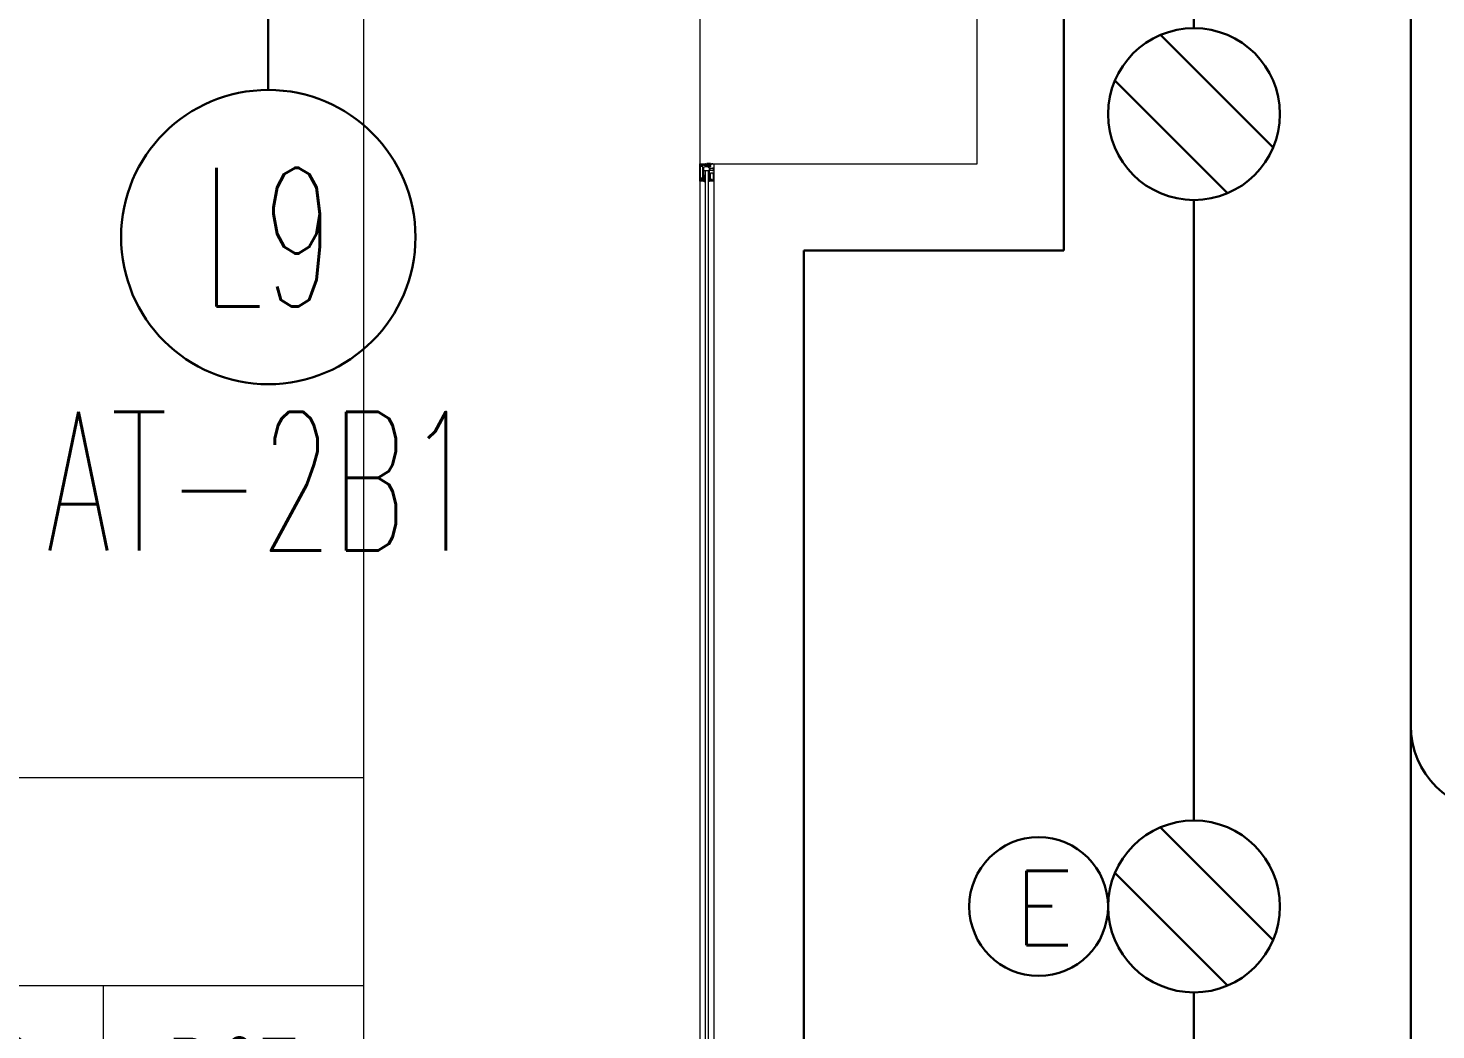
# Model space of a CAD drawing. Header units: metres. Extents: x -13316 to 152404, y -3899 to 30226.
# Drawn here: x 84986.3 to 85392.2, y 6460.2 to 6749.1 of the extents above; entities that cross this region are included whole.
import ezdxf
from ezdxf.enums import TextEntityAlignment as Align

# ---------------------------------------------------------------- set-up
doc = ezdxf.new("R2010")
doc.units = ezdxf.units.M
doc.header["$LTSCALE"] = 100
doc.header["$MEASUREMENT"] = 0
doc.layers.get('0').update_dxf_attribs({"color": 9, "lineweight": 9})
for name, color, linetype, lineweight in [('0 @ 1', 9, 'Continuous', 9), ('01', 9, 'Continuous', 9), ('06D', 9, 'Continuous', 9), ('10', 9, 'Continuous', 9), ('15', 9, 'Continuous', 9), ('21_mahal200', 9, 'Continuous', 9), ('E-2x18W GÖMME PL COMPACT FLUORESAN ARMATÜR', 7, 'Continuous', 30), ('E-ACİL AYDINLATMA KİTİ', 7, 'Continuous', 30), ('E-KABLO', 7, 'Continuous', 30), ('E-LINYE', 7, 'Continuous', 30)]:
    doc.layers.add(name, color=color, linetype=linetype, lineweight=lineweight)
doc.styles.add('Arial', font='arial.ttf', dxfattribs={"height": 2.5})
doc.styles.add('E-YAZI', font='txttw.shx')
doc.styles.add('MuuM_TEXT-STANDART', font='ARIALN.TTF')
doc.dimstyles.new('MuuM_DIM200', dxfattribs={"dimscale": 20, "dimtxt": 2, "dimasz": 1, "dimexe": 1, "dimexo": 1, "dimgap": 1, "dimtad": 1, "dimdec": 1, "dimrnd": 0.5, "dimdsep": 46, "dimtxsty": 'MuuM_TEXT-STANDART', "dimblk": 'ARCHTICK', "dimcen": 0, "dimdle": 0.15, "dimclrd": 256, "dimclre": 256, "dimclrt": 256, "dimadec": 0, "dimazin": 0, "dimtfac": 5, "dimtdec": 1, "dimtix": 1, "dimtmove": 2, "dimatfit": 3, "dimldrblk": 'DOT', "dimfxl": 3, "dimfxlon": 1, "dimtolj": 1, "dimlwd": -1, "dimlwe": -1, "dimarcsym": 0})
pattern_1 = [(225, (-604.72494, -2171.82614), (-0.0883883476, 0.0883883476), []), (135, (-604.72494, -2171.82614), (0.0883883476, 0.0883883476), [])]

# ---------------------------------------------------------------- blocks, each defined once
blk = doc.blocks.new('100_2x18W GÖMME PL COMPACT FLUORESAN ARMATÜR')
at = {"layer": 'E-2x18W GÖMME PL COMPACT FLUORESAN ARMATÜR', "color": 7}
for p, q in [((-1.426, -0.605), (0.605, 1.426)), ((-0.605, -1.426), (1.426, 0.605))]:
    blk.add_line(p, q, dxfattribs=at)
at = {"layer": 'E-2x18W GÖMME PL COMPACT FLUORESAN ARMATÜR', "color": 4}
blk.add_circle((0, 0), 1.549, dxfattribs=at)
blk = doc.blocks.new('100_ACİL AYDINLATMA KİTİ')
at = {"layer": 'E-ACİL AYDINLATMA KİTİ', "color": 3}
blk.add_circle((0, 0), 1.251, dxfattribs=at)
at = {"layer": 'E-ACİL AYDINLATMA KİTİ', "color": 3, "style": 'E-YAZI'}
blk.add_text('E', height=1.34, dxfattribs=at).set_placement((-0.448, -0.694))
blk = doc.blocks.new('p-kolon_80x80')
blk.add_lwpolyline([(-40, -40), (40, -40), (40, 40), (-40, 40)], close=True)
blk = doc.blocks.new('1.Bod.Ara.Sitatik Elk')
at = {"layer": '01'}
blk.add_blockref('p-kolon_80x80', (900, -2200), dxfattribs=at)
blk = doc.blocks.new('_ArchTick')
at = {"color": 0, "linetype": 'ByBlock', "const_width": 0.15}
blk.add_lwpolyline([(-0.5, -0.5), (0.5, 0.5)], dxfattribs=at)
blk = doc.blocks.new('_Dot')
at = {"color": 0, "linetype": 'ByBlock', "lineweight": -2}
blk.add_line((-0.5, 0), (-1, 0), dxfattribs=at)
at = {"color": 0, "linetype": 'ByBlock', "const_width": 0.5}
blk.add_lwpolyline([(-0.25, 0, 1), (0.25, 0, 1)], format="xyb", close=True, dxfattribs=at)
blk = doc.blocks.new('0_roomno2')
blk.add_lwpolyline([(19.375, -10.5), (0, -10.5), (0, 0), (19.375, 0)], close=True)
for points in [[(0, -3), (19.375, -3)], [(8.125, -3), (8.125, -10.5)], [(11.875, -3), (11.875, -10.5)], [(15.625, -3), (15.625, -10.5)], [(0, -6.75), (8.125, -6.75)]]:
    blk.add_lwpolyline(points)
at = {"style": 'MuuM_TEXT-STANDART', "width": 0.6}
blk.add_text('H:', height=1.5, dxfattribs=at).set_placement((0.35, -8.608), align=Align.MIDDLE_LEFT)
at = {"style": 'Arial'}
blk.add_attdef('ODANO', (0, 1.17), '', height=2, dxfattribs=at)
blk.add_attdef('MEKANADI', text='', height=2, dxfattribs=at).set_placement((0.35, -3), align=Align.BOTTOM_LEFT)
at = {"style": 'MuuM_TEXT-STANDART', "width": 0.6}
for tag, p in [('YER01', (10, -4.5)), ('TAVAN01', (13.75, -4.5)), ('DUVAR01', (17.5, -4.5)), ('YER02', (10, -6.75)), ('TAVAN02', (13.75, -6.75)), ('DUVAR02', (17.5, -6.75)), ('YER03', (10, -9)), ('TAVAN03', (13.75, -9)), ('DUVAR03', (17.5, -9))]:
    blk.add_attdef(tag, text='', height=1.5, dxfattribs=at).set_placement(p, align=Align.MIDDLE_CENTER)
for tag, p in [('M2', (0.35, -4.875)), ('TEMIZTAVANYUKSEKLIGI', (1.8, -8.608))]:
    blk.add_attdef(tag, text='', height=1.5, dxfattribs=at).set_placement(p, align=Align.MIDDLE_LEFT)
blk = doc.blocks.new('p-strahle-alüminyumdoğramaprofili')
at = {"layer": '10'}
h = blk.add_hatch(dxfattribs=at)
h.set_pattern_fill('NET', color=256, angle=315, style=0)
h.set_pattern_definition(pattern_1)
h.paths.add_polyline_path([(-4.62, 2.65), (-4.68, 2.65), (-4.72, 2.75), (-4.72, 2.8), (-4.69, 2.8), (-4.69, 2.92), (-4.98, 2.92), (-4.98, 2.8), (-4.95, 2.8), (-4.99, 2.65), (-5.08, 2.66), (-5.25, 2.28), (-5.14, 2.28), (-5.14, 2.33), (-4.98, 2.52, 0.2599), (-4.9, 2.28), (-4.66, 2.28, 0.382682)])
h.paths.add_polyline_path([(-4.86, 2.52), (-4.67, 2.52, -2.16717)], flags=16)
h = blk.add_hatch(dxfattribs=at)
h.set_pattern_fill('NET', color=256, angle=315, style=0)
h.set_pattern_definition(pattern_1)
h.paths.add_polyline_path([(-4.62, 0.88), (-4.68, 0.88), (-4.72, 0.77), (-4.72, 0.73), (-4.69, 0.73), (-4.69, 0.6), (-4.98, 0.6), (-4.98, 0.73), (-4.95, 0.73), (-4.99, 0.88), (-5.08, 0.87), (-5.25, 1.24), (-5.14, 1.24), (-5.14, 1.2), (-4.98, 1.01, -0.2599), (-4.9, 1.24), (-4.66, 1.24, -0.382682)])
h.paths.add_polyline_path([(-4.86, 1), (-4.67, 1, 2.16717)], flags=16)
h = blk.add_hatch(dxfattribs=at)
h.set_pattern_fill('NET', color=256, angle=315, style=0)
h.set_pattern_definition([(225, (-608.45214, -2173.53612), (-0.0883883476, 0.0883883476), []), (135, (-608.45214, -2173.53612), (0.0883883476, 0.0883883476), [])])
h.paths.add_polyline_path([(-3.45, 2.28), (-3.45, 2.57), (-4.49, 2.57), (-4.49, 2.28)])
h = blk.add_hatch(dxfattribs=at)
h.set_pattern_fill('NET', color=256, angle=315, style=0)
h.set_pattern_definition([(225, (-608.45214, -2180.04526), (-0.0883883476, 0.0883883476), []), (135, (-608.45214, -2180.04526), (0.0883883476, 0.0883883476), [])])
h.paths.add_polyline_path([(-3.45, 0.93), (-3.45, 1.24), (-4.49, 1.24), (-4.49, 0.93)])
h = blk.add_hatch(dxfattribs=at)
h.set_pattern_fill('NET', color=256, angle=315, style=0)
h.set_pattern_definition([(225, (-629.50454, -2177.58922), (-0.0883883476, 0.0883883476), []), (135, (-629.50454, -2177.58922), (0.0883883476, 0.0883883476), [])])
h.paths.add_polyline_path([(0, 0.68), (0, 1.75), (-0.18, 1.75), (-0.18, 0.68)])
for points in [[(-5.08, 2.66), (-5.25, 2.28)], [(-5.09, 0.88), (-5.25, 1.24)], [(-4.98, 2.52), (-5.14, 2.33), (-5.14, 2.28)], [(-4.98, 1.01), (-5.14, 1.2), (-5.14, 1.24)], [(-4.92, 3.6), (-4.92, 3.16), (-4.61, 3.16), (-4.61, 2.87), (-4.52, 2.87), (-4.62, 2.65), (-4.68, 2.65), (-4.72, 2.75), (-4.72, 2.8), (-4.69, 2.8), (-4.69, 3.05), (-4.98, 3.05), (-4.98, 2.8), (-4.95, 2.8), (-4.99, 2.65), (-5.08, 2.66), (-5.07, 3.76), (-0.11, 3.76)], [(-4.69, 2.92), (-4.98, 2.92)], [(-4.71, 0.6), (-4.98, 0.6)], [(-2.83, 0.2), (-2.67, 0.2), (-2.67, -0.04), (-4.87, -0.04), (-4.87, 0.19), (-4.57, 0.19), (-4.57, 0.73), (-2.67, 0.73)], [(-4.52, 2.87), (-4.49, 2.87), (-4.49, 2.26)], [(-4.49, 0.93), (-4.49, 0.93), (-4.49, 1.26)], [(-3.45, 2.26), (-3.45, 2.57)], [(-3.45, 1.26), (-3.45, 0.93)], [(-2.08, 0.93), (-2.08, 2.57)], [(-0.18, 0.68), (0, 0.68), (0, 1.75)], [(-0.18, 1.75), (0, 1.75)]]:
    blk.add_lwpolyline(points, dxfattribs=at)
for points in [[(-0.18, 2.74), (-0.18, 2.21), (0, 2.21), (0, 2.08), (-0.18, 2.08), (-0.18, 0.43), (0, 0.43), (0, 0), (-0.12, 0), (-0.12, -0.24), (-5.09, -0.24), (-5.09, 0.88), (-4.98, 0.88), (-4.94, 0.7), (-4.99, 0.7), (-4.99, 0.33), (-4.71, 0.33), (-4.71, 0.88), (-4.56, 0.88), (-4.52, 0.93), (-1.28, 0.93), (-1.2, 1.22), (-0.9, 1.22), (-0.9, 0.62), (-0.58, 0.62), (-0.58, 2.74)], [(-2.03, 0.78), (-1.35, 0.78), (-1.35, 0.08), (-1.28, 0.04), (-1.28, -0.04), (-2.09, -0.04), (-2.09, 0.1), (-2.03, 0.15)]]:
    blk.add_lwpolyline(points, close=True, dxfattribs=at)
for points in [[(-0.57, 3.26), (-0.57, 3.62), (-4.89, 3.62), (-4.89, 3.65, 0.561743), (-4.97, 3.66, 0.595966), (-4.92, 3.6, -2.204878)], [(-4.67, 2.52), (-4.86, 2.52, 1)], [(-4.67, 1), (-4.86, 1, -1)], [(-4.61, 2.87), (-4.49, 3.45, -0.833203), (-4.18, 3.44, -0.447088)], [(-4.49, 2.57), (-1.23, 2.57, -0.414214), (-0.9, 2.25), (-0.9, 1.22)], [(-4.18, 3.44), (-4.18, 2.99, 0.414214), (-4.07, 2.89), (-0.82, 2.89), (-0.82, 3.62)], [(-2.67, 0.73), (-2.67, 0.32), (-2.83, 0.32, 1), (-2.83, 0.2, -1)], [(-0.11, 3.76), (-0.11, 3.62), (-0.45, 3.62), (-0.45, 3.14, -1), (-0.66, 3.14)], [(-0.66, 3.14, -0.305404), (-0.57, 3.26, -5.773092)]]:
    blk.add_lwpolyline(points, format="xyb", dxfattribs=at)
for centre, radius, start, end in [((-4.73, 2.47), 0.253, 168.6676, 234.1258), ((-4.73, 1.06), 0.253, 125.8742, 191.3324), ((-4.77, 2.44), 0.125, 139.5402, 40.4598), ((-4.77, 1.08), 0.125, 319.5402, 220.4598), ((-4.84, 2.48), 0.273, 305.9738, 36.4289), ((-4.84, 1.04), 0.273, 323.5711, 54.0262)]:
    blk.add_arc(centre, radius, start, end, dxfattribs=at)
blk = doc.blocks.new('1.Bod.Ara.Mimari Elk')
at = {"layer": '06D'}
for points in [[(860, -2244.96), (860, -2862.01)], [(864, -2244.96), (864, -2862)]]:
    blk.add_lwpolyline(points, dxfattribs=at)
at = {"layer": '15'}
for points in [[(861.5, -2241.97), (861.5, -2865)], [(862.5, -2865), (862.5, -2241.97)]]:
    blk.add_lwpolyline(points, dxfattribs=at)
at = {"layer": '0 @ 1', "linetype": 'Continuous', "rotation": 90}
blk.add_blockref('p-strahle-alüminyumdoğramaprofili', (863.76, -2239.89), dxfattribs=at)
at = {"layer": '21_mahal200'}
ref = blk.add_blockref('0_roomno2', (375.48, -2416.99), dxfattribs=dict(at, xscale=20, yscale=20, zscale=20))
ref.add_attrib('ODANO', 'B1A-41', (375.48, -2408.35), dxfattribs={"layer": '0', "height": 40, "style": 'Arial'})
ref.add_attrib('MEKANADI', 'Y.G.H.', dxfattribs={"layer": '0', "height": 40, "style": 'Arial'}).set_placement((382.48, -2476.99), align=Align.BOTTOM_LEFT)
ref.add_attrib('M2', '#### m2', dxfattribs={"layer": '0', "height": 30, "style": 'MuuM_TEXT-STANDART', "width": 0.6}).set_placement((382.48, -2514.49), align=Align.MIDDLE_LEFT)
ref.add_attrib('TEMIZTAVANYUKSEKLIGI', '3.40 M', dxfattribs={"layer": '0', "height": 30, "style": 'MuuM_TEXT-STANDART', "width": 0.6}).set_placement((411.48, -2589.15), align=Align.MIDDLE_LEFT)
ref.add_attrib('YER01', 'Y14', dxfattribs={"layer": '0', "height": 30, "style": 'MuuM_TEXT-STANDART', "width": 0.6}).set_placement((575.48, -2506.99), align=Align.MIDDLE_CENTER)
ref.add_attrib('TAVAN01', 'T09', dxfattribs={"layer": '0', "height": 30, "style": 'MuuM_TEXT-STANDART', "width": 0.6}).set_placement((650.48, -2506.99), align=Align.MIDDLE_CENTER)
ref.add_attrib('DUVAR01', 'D07', dxfattribs={"layer": '0', "height": 30, "style": 'MuuM_TEXT-STANDART', "width": 0.6}).set_placement((725.48, -2506.99), align=Align.MIDDLE_CENTER)
blk.add_leader([(762.98, -2144.06), (762.98, -2416.99)], dimstyle='MuuM_DIM200', override={"dimasz": 1, "dimfxl": 10}, dxfattribs=at)

msp = doc.modelspace()

# ---------------------------------------------------------------- linework, layer by layer
at = {"layer": 'E-KABLO', "color": 6}
for p, q in [((85322.5, 6749.14), (85322.5, 6840)), ((85285, 6815), (85285, 6685)), ((85322.5, 6699.58), (85322.5, 6520.6)), ((85285, 6685), (85210, 6685)), ((85210, 6685), (85210, 6110)), ((85322.5, 6471.04), (85322.5, 6292.05))]:
    msp.add_line(p, q, dxfattribs=at)
at = {"layer": 'E-KABLO', "color": 5}
msp.add_line((85385, 6763.99), (85385, 6452.5), dxfattribs=at)
at = {"layer": 'E-KABLO', "color": 6}
msp.add_arc((85410, 6548.04), 25, 180, 270, dxfattribs=at)
at = {"layer": 'E-LINYE', "color": 7, "linetype": 'Continuous'}
msp.add_line((85055.55, 6780.15), (85055.55, 6731.33), dxfattribs=at)
msp.add_circle((85055.55, 6688.89), 42.44, dxfattribs=at)

# ---------------------------------------------------------------- block references
for name in ['1.Bod.Ara.Mimari Elk', '1.Bod.Ara.Sitatik Elk']:
    msp.add_blockref(name, (84320, 8950))
at = {"layer": 'E-2x18W GÖMME PL COMPACT FLUORESAN ARMATÜR', "xscale": -16, "yscale": 16, "zscale": 16}
for p in [(85322.5, 6724.36), (85322.5, 6495.82)]:
    msp.add_blockref('100_2x18W GÖMME PL COMPACT FLUORESAN ARMATÜR', p, dxfattribs=at)
at = {"layer": 'E-ACİL AYDINLATMA KİTİ', "xscale": 16, "yscale": 16, "zscale": 16}
msp.add_blockref('100_ACİL AYDINLATMA KİTİ', (85277.7, 6495.79), dxfattribs=at)

# ---------------------------------------------------------------- texts
at = {"layer": 'E-LINYE', "color": 3, "linetype": 'Continuous', "style": 'E-YAZI', "width": 0.6}
for s, p in [('L9', (85055.55, 6688.89)), ('AT-2B1', (85053.81, 6618.48))]:
    msp.add_text(s, height=40, dxfattribs=at).set_placement(p, align=Align.MIDDLE_CENTER)

doc.saveas('drawing.dxf')
